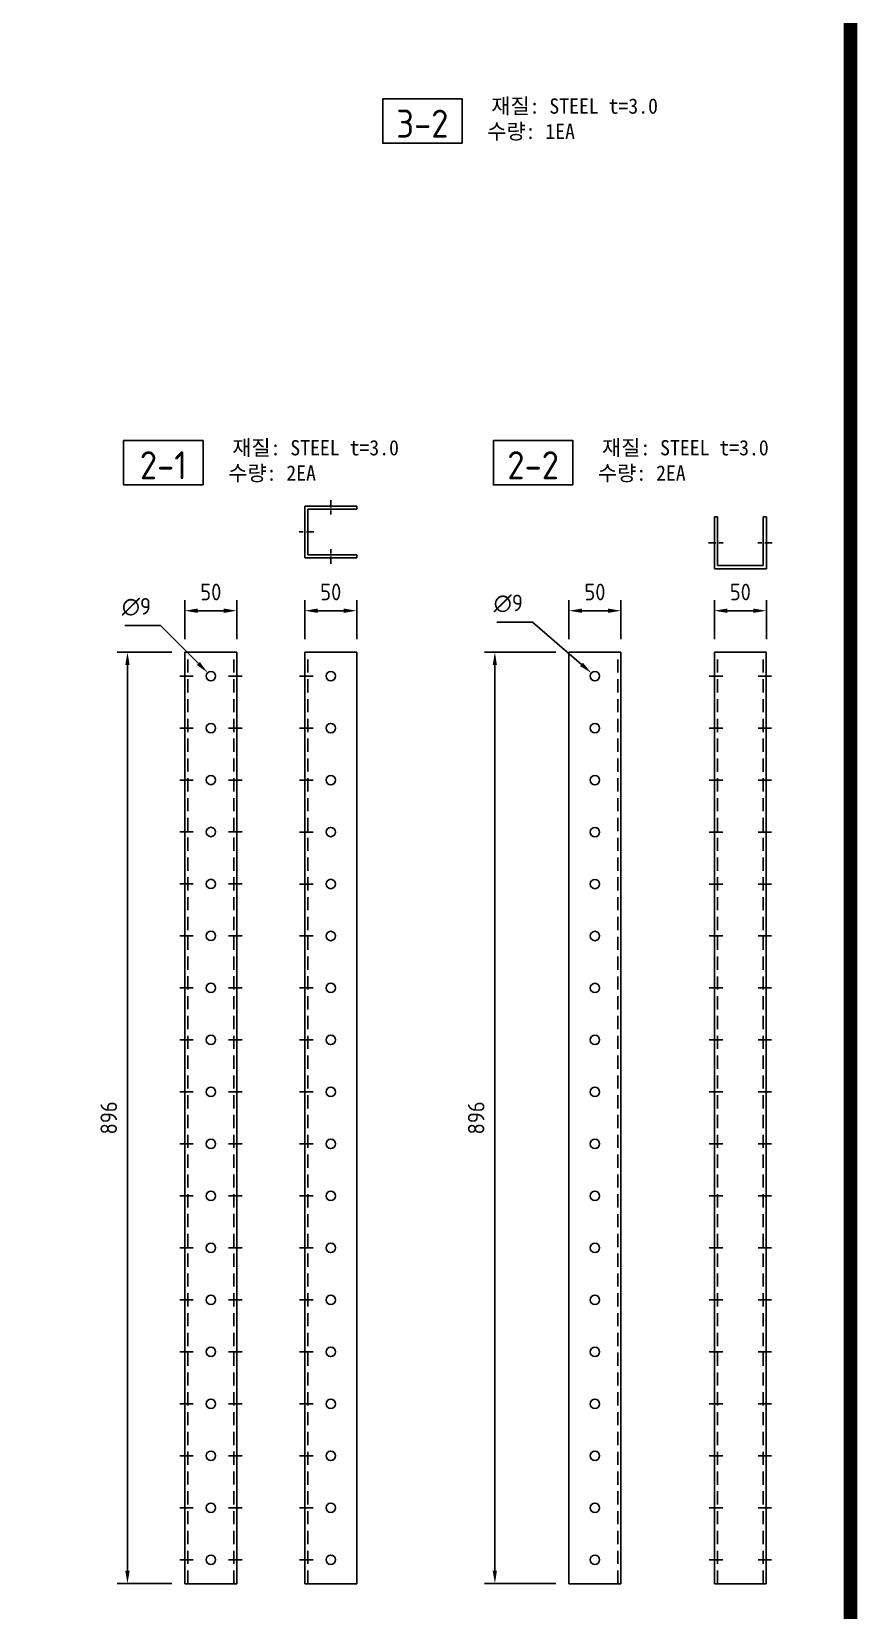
# Model space of a CAD drawing. Header units: millimetres. Extents: x 24815 to 37207, y -9299 to 5469.
# Drawn here: x 32990 to 33785, y 987 to 2505 of the extents above; entities that cross this region are included whole.
import ezdxf
from ezdxf.enums import TextEntityAlignment as Align

# ---------------------------------------------------------------- set-up
doc = ezdxf.new("R2010")
doc.units = ezdxf.units.MM
for name, pattern in [('CENTER1', [10, 7, -1, 1, -1]), ('HIDDEN', [9.525, 6.35, -3.175]), ('HIDDENX2', [19.05, 12.7, -6.35])]:
    doc.linetypes.add(name, pattern=pattern)
doc.layers.add('FORMAT-1', color=7, linetype='Continuous')
doc.layers.add('HIDDEN', color=2, linetype='HIDDEN')
doc.styles.add('HAN', font='')
doc.styles.get("Standard").update_dxf_attribs({"font": 'ISOCP.SHX', "bigfont": 'WHGTXT.SHX'})
doc.styles.get('HAN').set_extended_font_data('GulimChe')
doc.dimstyles.new('PS-5', dxfattribs={"dimscale": 5, "dimtxt": 3.2, "dimasz": 2.5, "dimexe": 2, "dimexo": 2.5, "dimgap": 2, "dimtad": 1, "dimtoh": 1, "dimrnd": 0.05, "dimzin": 12, "dimdsep": 46, "dimtxsty": 'Standard', "dimcen": 0, "dimclrt": 2, "dimazin": 3, "dimtfac": 1, "dimtofl": 0, "dimtmove": 0, "dimatfit": 3, "dimfxl": 0, "dimtolj": 1, "dimtzin": 0, "dimarcsym": 0})

# ---------------------------------------------------------------- blocks, each defined once
blk = doc.blocks.new('format-3')
at = {"layer": 'FORMAT-1', "const_width": 0.7}
blk.add_lwpolyline([(13, 5), (13, 286.3), (414.5, 286.3), (414.5, 5)], close=True, dxfattribs=at)
at = {"style": 'HAN'}
for tag, height, p in [('MODEL-NAME', 3, (386.095, 31.525)), ('SCALE', 2.7, (320.808, 26.294)), ('PART-NAME', 3, (386.095, 26.294)), ('PART-NO', 3, (386.095, 21.014)), ('DRA-BY', 3, (260.72, 19.442)), ('CH-BY', 3, (277.209, 19.442)), ('APP-BY', 3, (293.697, 19.442)), ('관련업체', 3, (333.523, 9.263)), ('DRA-DATE', 2.5, (260.72, 7.475)), ('CH-DATE', 2.5, (277.209, 7.475)), ('APP-DATE', 2.5, (293.697, 7.475))]:
    blk.add_attdef(tag, text='', height=height, dxfattribs=at).set_placement(p, align=Align.MIDDLE_CENTER)
blk = doc.blocks.new('234567890oplkjhgijsdertyuioll')
at = {"color": 140}
for p, q in [((-17498, 8543.3), (-17498, 9439.3)), ((-17448, 9439.3), (-17498, 9439.3)), ((-17448, 8543.3), (-17448, 9439.3)), ((-17448, 8543.3), (-17498, 8543.3))]:
    blk.add_line(p, q, dxfattribs=at)
at = {"color": 1}
for p, q in [((-17490, 9416.3), (-17503, 9416.3)), ((-17490, 9366.3), (-17503, 9366.3)), ((-17490, 9316.3), (-17503, 9316.3)), ((-17490, 9266.3), (-17503, 9266.3)), ((-17490, 9216.3), (-17503, 9216.3)), ((-17490, 9166.3), (-17503, 9166.3)), ((-17490, 9116.3), (-17503, 9116.3)), ((-17490, 9066.3), (-17503, 9066.3)), ((-17490, 9016.3), (-17503, 9016.3)), ((-17490, 8966.3), (-17503, 8966.3)), ((-17490, 8916.3), (-17503, 8916.3)), ((-17490, 8866.3), (-17503, 8866.3)), ((-17490, 8816.3), (-17503, 8816.3)), ((-17490, 8766.3), (-17503, 8766.3)), ((-17490, 8716.3), (-17503, 8716.3)), ((-17490, 8666.3), (-17503, 8666.3)), ((-17490, 8616.3), (-17503, 8616.3)), ((-17490, 8566.3), (-17503, 8566.3))]:
    blk.add_line(p, q, dxfattribs=at)
at = {"color": 140}
for centre in [(-17473, 9416.3), (-17473, 9366.3), (-17473, 9316.3), (-17473, 9266.3), (-17473, 9216.3), (-17473, 9166.3), (-17473, 9116.3), (-17473, 9066.3), (-17473, 9016.3), (-17473, 8966.3), (-17473, 8916.3), (-17473, 8866.3), (-17473, 8816.3), (-17473, 8766.3), (-17473, 8716.3), (-17473, 8666.3), (-17473, 8616.3), (-17473, 8566.3)]:
    blk.add_circle(centre, 4.5, dxfattribs=at)
at = {"layer": 'HIDDEN', "color": 2, "linetype": 'HIDDENX2'}
blk.add_line((-17495, 8543.3), (-17495, 9439.3), dxfattribs=at)
blk = doc.blocks.new('87erfasdfasdfasdfasdfsdaf')
at = {"color": 140}
for p, q in [((-12215.3, 14062.5), (-12215.3, 14958.5)), ((-12165.3, 14958.5), (-12215.3, 14958.5)), ((-12165.3, 14062.5), (-12165.3, 14958.5)), ((-12215.3, 14062.5), (-12165.3, 14062.5))]:
    blk.add_line(p, q, dxfattribs=at)
at = {"color": 2, "linetype": 'HIDDENX2'}
for p, q in [((-12212.3, 14062.5), (-12212.3, 14958.5)), ((-12168.3, 14062.5), (-12168.3, 14958.5))]:
    blk.add_line(p, q, dxfattribs=at)
at = {"color": 1}
for p, q in [((-12207.3, 14935.5), (-12220.3, 14935.5)), ((-12173.3, 14935.5), (-12160.3, 14935.5)), ((-12207.3, 14885.5), (-12220.3, 14885.5)), ((-12173.3, 14885.5), (-12160.3, 14885.5)), ((-12207.3, 14835.5), (-12220.3, 14835.5)), ((-12173.3, 14835.5), (-12160.3, 14835.5)), ((-12207.3, 14785.5), (-12220.3, 14785.5)), ((-12173.3, 14785.5), (-12160.3, 14785.5)), ((-12207.3, 14735.5), (-12220.3, 14735.5)), ((-12173.3, 14735.5), (-12160.3, 14735.5)), ((-12207.3, 14685.5), (-12220.3, 14685.5)), ((-12173.3, 14685.5), (-12160.3, 14685.5)), ((-12207.3, 14635.5), (-12220.3, 14635.5)), ((-12173.3, 14635.5), (-12160.3, 14635.5)), ((-12207.3, 14585.5), (-12220.3, 14585.5)), ((-12173.3, 14585.5), (-12160.3, 14585.5)), ((-12207.3, 14535.5), (-12220.3, 14535.5)), ((-12173.3, 14535.5), (-12160.3, 14535.5)), ((-12207.3, 14485.5), (-12220.3, 14485.5)), ((-12173.3, 14485.5), (-12160.3, 14485.5)), ((-12207.3, 14435.5), (-12220.3, 14435.5)), ((-12173.3, 14435.5), (-12160.3, 14435.5)), ((-12207.3, 14385.5), (-12220.3, 14385.5)), ((-12173.3, 14385.5), (-12160.3, 14385.5)), ((-12207.3, 14335.5), (-12220.3, 14335.5)), ((-12173.3, 14335.5), (-12160.3, 14335.5)), ((-12207.3, 14285.5), (-12220.3, 14285.5)), ((-12173.3, 14285.5), (-12160.3, 14285.5)), ((-12207.3, 14235.5), (-12220.3, 14235.5)), ((-12173.3, 14235.5), (-12160.3, 14235.5)), ((-12207.3, 14185.5), (-12220.3, 14185.5)), ((-12173.3, 14185.5), (-12160.3, 14185.5)), ((-12207.3, 14135.5), (-12220.3, 14135.5)), ((-12173.3, 14135.5), (-12160.3, 14135.5)), ((-12207.3, 14085.5), (-12220.3, 14085.5)), ((-12173.3, 14085.5), (-12160.3, 14085.5))]:
    blk.add_line(p, q, dxfattribs=at)
blk = doc.blocks.new('645ytrhegnhy6yjmjuuyyjmhyhh')
at = {"color": 140}
for p, q in [((-12560.4, 14958.5), (-12510.4, 14958.5)), ((-12560.4, 14062.5), (-12560.4, 14958.5)), ((-12510.4, 14062.5), (-12510.4, 14958.5)), ((-12560.4, 14062.5), (-12510.4, 14062.5))]:
    blk.add_line(p, q, dxfattribs=at)
for centre in [(-12535.4, 14935.5), (-12535.4, 14885.5), (-12535.4, 14835.5), (-12535.4, 14785.5), (-12535.4, 14735.5), (-12535.4, 14685.5), (-12535.4, 14635.5), (-12535.4, 14585.5), (-12535.4, 14535.5), (-12535.4, 14485.5), (-12535.4, 14435.5), (-12535.4, 14385.5), (-12535.4, 14335.5), (-12535.4, 14285.5), (-12535.4, 14235.5), (-12535.4, 14185.5), (-12535.4, 14135.5), (-12535.4, 14085.5)]:
    blk.add_circle(centre, 4.5, dxfattribs=at)
at = {"layer": 'HIDDEN', "color": 2, "linetype": 'HIDDENX2'}
blk.add_line((-12513.4, 14062.5), (-12513.4, 14958.5), dxfattribs=at)
blk = doc.blocks.new('*D389')
at = {"color": 0, "lineweight": -2}
for p, q in [((33137.7, 1921), (33137.7, 1958.3)), ((33150.2, 1948.3), (33175.2, 1948.3)), ((33187.7, 1921), (33187.7, 1958.3))]:
    blk.add_line(p, q, dxfattribs=at)
at = {"color": 0}
for points in [[(33150.2, 1950.4), (33150.2, 1946.2), (33137.7, 1948.3)], [(33175.2, 1950.4), (33175.2, 1946.2), (33187.7, 1948.3)]]:
    blk.add_solid(points, dxfattribs=at)
at = {"layer": 'Defpoints', "color": 0}
for p in [(33187.7, 1948.3), (33137.7, 1908.5), (33187.7, 1908.5)]:
    blk.add_point(p, dxfattribs=at)
at = {"color": 2, "insert": (33162.7, 1966.3), "char_height": 16, "attachment_point": 5}
blk.add_mtext('\\A1;50', dxfattribs=at)
blk = doc.blocks.new('*D390')
at = {"color": 0, "lineweight": -2}
for p, q in [((33253.1, 1921), (33253.1, 1958.3)), ((33290.6, 1948.3), (33265.6, 1948.3)), ((33303.1, 1921), (33303.1, 1958.3))]:
    blk.add_line(p, q, dxfattribs=at)
at = {"color": 0}
for points in [[(33265.6, 1950.4), (33265.6, 1946.2), (33253.1, 1948.3)], [(33290.6, 1950.4), (33290.6, 1946.2), (33303.1, 1948.3)]]:
    blk.add_solid(points, dxfattribs=at)
at = {"layer": 'Defpoints', "color": 0}
for p in [(33253.1, 1948.3), (33253.1, 1908.5), (33303.1, 1908.5)]:
    blk.add_point(p, dxfattribs=at)
at = {"color": 2, "insert": (33278.1, 1966.3), "char_height": 16, "attachment_point": 5}
blk.add_mtext('\\A1;50', dxfattribs=at)
blk = doc.blocks.new('*D391')
at = {"color": 0, "lineweight": -2}
for p, q in [((33080.1, 1934), (33114.4, 1934)), ((33114.4, 1934), (33150.7, 1897.5))]:
    blk.add_line(p, q, dxfattribs=at)
at = {"color": 0}
blk.add_solid([(33152.2, 1899), (33149.3, 1896.1), (33159.6, 1888.7)], dxfattribs=at)
at = {"layer": 'Defpoints', "color": 0}
for p in [(33159.6, 1888.7), (33165.9, 1882.3)]:
    blk.add_point(p, dxfattribs=at)
at = {"color": 2, "insert": (33091.1, 1952), "char_height": 16, "attachment_point": 5}
blk.add_mtext('\\A1;∅9', dxfattribs=at)
blk = doc.blocks.new('*D392')
at = {"color": 0, "lineweight": -2}
for p, q in [((33437.9, 1937.3), (33472.2, 1937.3)), ((33472.2, 1937.3), (33519.4, 1896.6))]:
    blk.add_line(p, q, dxfattribs=at)
at = {"color": 0}
blk.add_solid([(33520.8, 1898.2), (33518, 1895), (33528.9, 1888.4)], dxfattribs=at)
at = {"layer": 'Defpoints', "color": 0}
for p in [(33528.9, 1888.4), (33535.7, 1882.5)]:
    blk.add_point(p, dxfattribs=at)
at = {"color": 2, "insert": (33448.9, 1955.3), "char_height": 16, "attachment_point": 5}
blk.add_mtext('\\A1;∅9', dxfattribs=at)
blk = doc.blocks.new('*D393')
at = {"color": 0, "lineweight": -2}
for p, q in [((33507.3, 1921), (33507.3, 1958.3)), ((33519.8, 1948.3), (33544.8, 1948.3)), ((33557.3, 1921), (33557.3, 1958.3))]:
    blk.add_line(p, q, dxfattribs=at)
at = {"color": 0}
for points in [[(33519.8, 1950.4), (33519.8, 1946.2), (33507.3, 1948.3)], [(33544.8, 1950.4), (33544.8, 1946.2), (33557.3, 1948.3)]]:
    blk.add_solid(points, dxfattribs=at)
at = {"layer": 'Defpoints', "color": 0}
for p in [(33557.3, 1948.3), (33507.3, 1908.5), (33557.3, 1908.5)]:
    blk.add_point(p, dxfattribs=at)
at = {"color": 2, "insert": (33532.3, 1966.3), "char_height": 16, "attachment_point": 5}
blk.add_mtext('\\A1;50', dxfattribs=at)
blk = doc.blocks.new('*D394')
at = {"color": 0, "lineweight": -2}
for p, q in [((33125.2, 1908.5), (33072.5, 1908.5)), ((33082.5, 1896), (33082.5, 1025)), ((33125.2, 1012.5), (33072.5, 1012.5))]:
    blk.add_line(p, q, dxfattribs=at)
at = {"color": 0}
for points in [[(33080.4, 1896), (33084.6, 1896), (33082.5, 1908.5)], [(33080.4, 1025), (33084.6, 1025), (33082.5, 1012.5)]]:
    blk.add_solid(points, dxfattribs=at)
at = {"layer": 'Defpoints', "color": 0}
for p in [(33137.7, 1908.5), (33082.5, 1012.5), (33137.7, 1012.5)]:
    blk.add_point(p, dxfattribs=at)
at = {"color": 2, "insert": (33064.5, 1460.5), "char_height": 16, "attachment_point": 5, "rotation": 90}
blk.add_mtext('\\A1;896', dxfattribs=at)
blk = doc.blocks.new('*D395')
at = {"color": 0, "lineweight": -2}
for p, q in [((33494.8, 1908.5), (33426, 1908.5)), ((33436, 1896), (33436, 1025)), ((33494.8, 1012.5), (33426, 1012.5))]:
    blk.add_line(p, q, dxfattribs=at)
at = {"color": 0}
for points in [[(33433.9, 1896), (33438, 1896), (33436, 1908.5)], [(33433.9, 1025), (33438, 1025), (33436, 1012.5)]]:
    blk.add_solid(points, dxfattribs=at)
at = {"layer": 'Defpoints', "color": 0}
for p in [(33507.3, 1908.5), (33436, 1012.5), (33507.3, 1012.5)]:
    blk.add_point(p, dxfattribs=at)
at = {"color": 2, "insert": (33418, 1460.5), "char_height": 16, "attachment_point": 5, "rotation": 90}
blk.add_mtext('\\A1;896', dxfattribs=at)
blk = doc.blocks.new('*D396')
at = {"color": 0, "lineweight": -2}
for p, q in [((33647.2, 1921), (33647.2, 1958.3)), ((33684.7, 1948.3), (33659.7, 1948.3)), ((33697.2, 1921), (33697.2, 1958.3))]:
    blk.add_line(p, q, dxfattribs=at)
at = {"color": 0}
for points in [[(33659.7, 1950.4), (33659.7, 1946.2), (33647.2, 1948.3)], [(33684.7, 1950.4), (33684.7, 1946.2), (33697.2, 1948.3)]]:
    blk.add_solid(points, dxfattribs=at)
at = {"layer": 'Defpoints', "color": 0}
for p in [(33647.2, 1948.3), (33647.2, 1908.5), (33697.2, 1908.5)]:
    blk.add_point(p, dxfattribs=at)
at = {"color": 2, "insert": (33672.2, 1966.3), "char_height": 16, "attachment_point": 5}
blk.add_mtext('\\A1;50', dxfattribs=at)

msp = doc.modelspace()

# ---------------------------------------------------------------- linework, layer by layer
at = {"color": 1, "linetype": 'CENTER1'}
for p, q in [((33278.082, 2054.608), (33278.082, 2040.692)), ((33261.67, 2024.021), (33247.753, 2024.021)), ((33278.082, 1993.433), (33278.082, 2007.35)), ((33641.616, 2013.715), (33655.533, 2013.715)), ((33702.791, 2013.715), (33688.874, 2013.715))]:
    msp.add_line(p, q, dxfattribs=at)
at = {"color": 140}
for p, q in [((33303.082, 2049.021), (33253.082, 2049.021)), ((33253.082, 1999.021), (33253.082, 2049.021)), ((33303.082, 2046.021), (33256.082, 2046.021)), ((33256.082, 2002.021), (33256.082, 2046.021)), ((33303.082, 2046.021), (33303.082, 2049.021)), ((33647.203, 2038.715), (33647.203, 1988.715)), ((33650.203, 2038.715), (33647.203, 2038.715)), ((33650.203, 2038.715), (33650.203, 1991.715)), ((33694.203, 2038.715), (33694.203, 1991.715)), ((33697.203, 2038.715), (33694.203, 2038.715)), ((33697.203, 2038.715), (33697.203, 1988.715)), ((33303.082, 1999.021), (33253.082, 1999.021)), ((33303.082, 2002.021), (33256.082, 2002.021)), ((33303.082, 1999.021), (33303.082, 2002.021)), ((33694.203, 1991.715), (33650.203, 1991.715)), ((33697.203, 1988.715), (33647.203, 1988.715)), ((33137.732, 1012.47), (33137.732, 1908.47)), ((33187.732, 1908.47), (33137.732, 1908.47)), ((33187.732, 1012.47), (33187.732, 1908.47)), ((33187.732, 1012.47), (33137.732, 1012.47))]:
    msp.add_line(p, q, dxfattribs=at)
at = {"color": 1}
for p, q in [((33145.732, 1885.47), (33132.732, 1885.47)), ((33179.732, 1885.47), (33192.732, 1885.47)), ((33145.732, 1835.47), (33132.732, 1835.47)), ((33179.732, 1835.47), (33192.732, 1835.47)), ((33145.732, 1785.47), (33132.732, 1785.47)), ((33179.732, 1785.47), (33192.732, 1785.47)), ((33145.732, 1735.47), (33132.732, 1735.47)), ((33179.732, 1735.47), (33192.732, 1735.47)), ((33145.732, 1685.47), (33132.732, 1685.47)), ((33179.732, 1685.47), (33192.732, 1685.47)), ((33145.732, 1635.47), (33132.732, 1635.47)), ((33179.732, 1635.47), (33192.732, 1635.47)), ((33145.732, 1585.47), (33132.732, 1585.47)), ((33179.732, 1585.47), (33192.732, 1585.47)), ((33145.732, 1535.47), (33132.732, 1535.47)), ((33179.732, 1535.47), (33192.732, 1535.47)), ((33145.732, 1485.47), (33132.732, 1485.47)), ((33179.732, 1485.47), (33192.732, 1485.47)), ((33145.732, 1435.47), (33132.732, 1435.47)), ((33179.732, 1435.47), (33192.732, 1435.47)), ((33145.732, 1385.47), (33132.732, 1385.47)), ((33179.732, 1385.47), (33192.732, 1385.47)), ((33145.732, 1335.47), (33132.732, 1335.47)), ((33179.732, 1335.47), (33192.732, 1335.47)), ((33145.732, 1285.47), (33132.732, 1285.47)), ((33179.732, 1285.47), (33192.732, 1285.47)), ((33145.732, 1235.47), (33132.732, 1235.47)), ((33179.732, 1235.47), (33192.732, 1235.47)), ((33145.732, 1185.47), (33132.732, 1185.47)), ((33179.732, 1185.47), (33192.732, 1185.47)), ((33145.732, 1135.47), (33132.732, 1135.47)), ((33179.732, 1135.47), (33192.732, 1135.47)), ((33145.732, 1085.47), (33132.732, 1085.47)), ((33179.732, 1085.47), (33192.732, 1085.47)), ((33145.732, 1035.47), (33132.732, 1035.47)), ((33179.732, 1035.47), (33192.732, 1035.47))]:
    msp.add_line(p, q, dxfattribs=at)
for points in [[(33404.513, 2397.937), (33328.062, 2397.937), (33328.062, 2440.54), (33404.513, 2440.54)], [(33155.292, 2069.305), (33078.841, 2069.305), (33078.841, 2111.908), (33155.292, 2111.908)], [(33511.081, 2069.305), (33434.63, 2069.305), (33434.63, 2111.908), (33511.081, 2111.908)]]:
    msp.add_lwpolyline(points, close=True)
at = {"color": 140}
for centre in [(33162.732, 1885.47), (33162.732, 1835.47), (33162.732, 1785.47), (33162.732, 1735.47), (33162.732, 1685.47), (33162.732, 1635.47), (33162.732, 1585.47), (33162.732, 1535.47), (33162.732, 1485.47), (33162.732, 1435.47), (33162.732, 1385.47), (33162.732, 1335.47), (33162.732, 1285.47), (33162.732, 1235.47), (33162.732, 1185.47), (33162.732, 1135.47), (33162.732, 1085.47), (33162.732, 1035.47)]:
    msp.add_circle(centre, 4.5, dxfattribs=at)
at = {"layer": 'HIDDEN', "color": 2, "linetype": 'HIDDENX2'}
for p, q in [((33140.732, 1012.47), (33140.732, 1908.47)), ((33184.732, 1012.47), (33184.732, 1908.47))]:
    msp.add_line(p, q, dxfattribs=at)

# ---------------------------------------------------------------- block references
at = {"xscale": 19, "yscale": 19, "zscale": 19}
msp.add_blockref('format-3', (25902.7, -65.71), dxfattribs=at)
for name, p in [('234567890oplkjhgijsdertyuioll', (50751.132, -7530.852)), ('645ytrhegnhy6yjmjuuyyjmhyhh', (46067.635, -13050.061)), ('87erfasdfasdfasdfasdfsdaf', (45862.482, -13050.061))]:
    msp.add_blockref(name, p)

# ---------------------------------------------------------------- texts
at = {"color": 1}
for s, p in [('3-2', (33366.259, 2416.83)), ('2-1', (33117.038, 2088.198)), ('2-2', (33472.827, 2088.198))]:
    msp.add_text(s, height=27, dxfattribs=at).set_placement(p, align=Align.MIDDLE)
at = {"color": 2, "style": 'HAN'}
for s, p in [('재질: STEEL t=3.0', (33432.528, 2441.057)), ('수량: 1EA', (33428.653, 2416.666, 0)), ('재질: STEEL t=3.0', (33183.307, 2112.425)), ('재질: STEEL t=3.0', (33539.096, 2112.425)), ('수량: 2EA', (33179.432, 2088.033, 0)), ('수량: 2EA', (33535.221, 2088.033, 0))]:
    msp.add_text(s, height=14.7, dxfattribs=at).set_placement(p, align=Align.TOP_LEFT)

# ---------------------------------------------------------------- dimensions: what is measured, and where the dimension line sits
for base, p1, p2, picture, middle in [((33187.732, 1948.329), (33137.732, 1908.47), (33187.732, 1908.47), '*D389', (33162.732, 1966.329)), ((33253.082, 1948.329), (33303.082, 1908.47), (33253.082, 1908.47), '*D390', (33278.082, 1966.329)), ((33557.265, 1948.329), (33507.265, 1908.47), (33557.265, 1908.47), '*D393', (33532.265, 1966.329)), ((33647.203, 1948.329), (33697.203, 1908.47), (33647.203, 1908.47), '*D396', (33672.203, 1966.329))]:
    dim = msp.add_linear_dim(base=base, p1=p1, p2=p2, dimstyle='PS-5')
    dim.commit()
    dim.dimension.update_dxf_attribs({"geometry": picture, "text_midpoint": middle})
for p1, p2, picture, middle in [((33165.905, 1882.28), (33159.559, 1888.661), '*D391', (33091.112, 1934.024)), ((33535.671, 1882.529), (33528.859, 1888.412), '*D392', (33448.86, 1937.343))]:
    dim = msp.add_diameter_dim_2p(p1=p1, p2=p2, dimstyle='PS-5')
    dim.commit()
    dim.dimension.update_dxf_attribs({"geometry": picture, "text_midpoint": middle, "dimtype": 163})
for base, p1, p2, picture, middle in [((33082.519, 1012.47), (33137.732, 1908.47), (33137.732, 1012.47), '*D394', (33064.519, 1460.47)), ((33435.966, 1012.47), (33507.265, 1908.47), (33507.265, 1012.47), '*D395', (33417.966, 1460.47))]:
    dim = msp.add_linear_dim(base=base, p1=p1, p2=p2, angle=90, dimstyle='PS-5')
    dim.commit()
    dim.dimension.update_dxf_attribs({"geometry": picture, "text_midpoint": middle})

doc.saveas('drawing.dxf')
